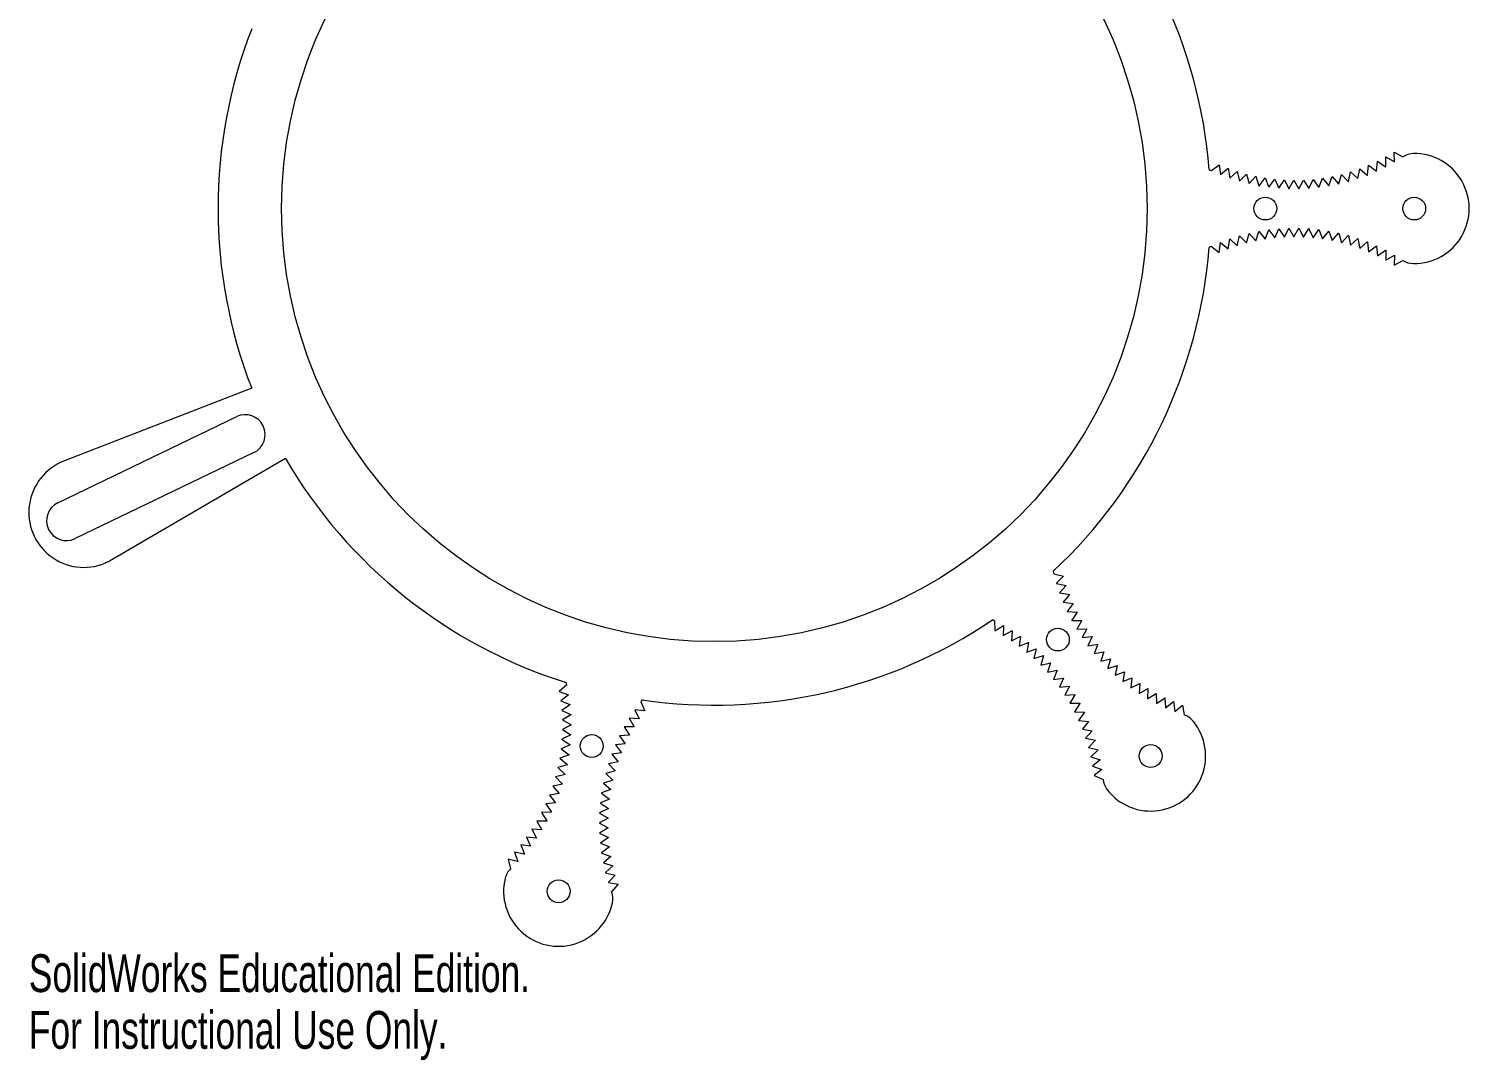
# Paper-space layout '_Bottom' of a CAD drawing. Header units: inches. Extents: x -3.45 to 3.8, y -4.29 to 3.71.
# Drawn here: x -3.45 to 3.8, y -4.29 to 0.9 of the extents above; entities that cross this region are included whole.
import ezdxf

# ---------------------------------------------------------------- set-up
doc = ezdxf.new("R2010")
doc.units = ezdxf.units.IN
doc.header["$MEASUREMENT"] = 0
doc.styles.add('SLDTEXTSTYLE0', font='TXT', dxfattribs={"width": 0.7})

psp = doc.layouts.new('_Bottom')

# ---------------------------------------------------------------- linework, layer by layer
at = {"color": 7, "linetype": 'Continuous', "lineweight": 15}
for p, q in [((2.5035, 0.1909), (2.5436, 0.2207)), ((2.5436, 0.2207), (2.5494, 0.1711)), ((3.2897, 0.1685), (3.2958, 0.2181)), ((3.2958, 0.2181), (3.3357, 0.188)), ((3.3362, 0.1882), (3.3398, 0.2381)), ((3.3398, 0.2381), (3.3812, 0.21)), ((3.3817, 0.2102), (3.3828, 0.2602)), ((3.3828, 0.2602), (3.4255, 0.2343)), ((3.426, 0.2345), (3.4245, 0.2845)), ((3.4245, 0.2845), (3.4685, 0.2608)), ((2.5499, 0.1709), (2.5884, 0.2027)), ((2.5884, 0.2027), (2.5967, 0.1534)), ((2.5972, 0.1532), (2.6341, 0.187)), ((2.6341, 0.187), (2.6449, 0.1381)), ((2.6454, 0.138), (2.6805, 0.1735)), ((2.6805, 0.1735), (2.6937, 0.1253)), ((2.6942, 0.1252), (2.7276, 0.1625)), ((2.7276, 0.1625), (2.7432, 0.115)), ((2.7437, 0.1149), (2.7751, 0.1538)), ((2.7751, 0.1538), (2.7931, 0.1072)), ((2.7936, 0.1071), (2.823, 0.1476)), ((2.823, 0.1476), (2.8433, 0.1019)), ((2.9953, 0.1014), (3.0159, 0.1469)), ((3.0159, 0.1469), (3.045, 0.1062)), ((3.0455, 0.1063), (3.0639, 0.1528)), ((3.0639, 0.1528), (3.095, 0.1137)), ((3.0955, 0.1138), (3.1115, 0.1611)), ((3.1115, 0.1611), (3.1445, 0.1236)), ((3.145, 0.1237), (3.1586, 0.1719)), ((3.1586, 0.1719), (3.1935, 0.1361)), ((3.194, 0.1362), (3.2051, 0.185)), ((3.2051, 0.185), (3.2418, 0.151)), ((3.2422, 0.1511), (3.2509, 0.2004)), ((3.2509, 0.2004), (3.2892, 0.1683)), ((2.8438, 0.1019), (2.8712, 0.1437)), ((2.8712, 0.1437), (2.8938, 0.0992)), ((2.8943, 0.0991), (2.9194, 0.1424)), ((2.9194, 0.1424), (2.9443, 0.099)), ((2.9448, 0.099), (2.9677, 0.1434)), ((2.9677, 0.1434), (2.9948, 0.1013)), ((2.6341, -0.187), (2.6449, -0.1381)), ((2.6454, -0.138), (2.6805, -0.1735)), ((2.6805, -0.1735), (2.6937, -0.1253)), ((2.6942, -0.1252), (2.7276, -0.1625)), ((2.7276, -0.1625), (2.7432, -0.115)), ((2.7437, -0.1149), (2.7751, -0.1538)), ((2.7751, -0.1538), (2.7931, -0.1072)), ((2.7936, -0.1071), (2.823, -0.1476)), ((2.823, -0.1476), (2.8433, -0.1019)), ((2.8438, -0.1019), (2.8712, -0.1437)), ((2.8712, -0.1437), (2.8938, -0.0992)), ((2.8943, -0.0991), (2.9194, -0.1424)), ((2.9194, -0.1424), (2.9443, -0.099)), ((2.9448, -0.099), (2.9677, -0.1434)), ((2.9677, -0.1434), (2.9948, -0.1013)), ((2.9953, -0.1014), (3.0159, -0.1469)), ((3.0159, -0.1469), (3.045, -0.1062)), ((3.0455, -0.1063), (3.0639, -0.1528)), ((3.0639, -0.1528), (3.095, -0.1137)), ((3.0955, -0.1138), (3.1115, -0.1611)), ((3.1115, -0.1611), (3.1445, -0.1236)), ((3.145, -0.1237), (3.1586, -0.1719)), ((3.1586, -0.1719), (3.1935, -0.1361)), ((3.194, -0.1362), (3.2051, -0.185)), ((2.5035, -0.1909), (2.5436, -0.2207)), ((2.5436, -0.2207), (2.5494, -0.1711)), ((2.5499, -0.1709), (2.5884, -0.2027)), ((2.5884, -0.2027), (2.5967, -0.1534)), ((2.5972, -0.1532), (2.6341, -0.187)), ((3.2051, -0.185), (3.2418, -0.151)), ((3.2422, -0.1511), (3.2509, -0.2004)), ((3.2509, -0.2004), (3.2892, -0.1683)), ((3.2897, -0.1685), (3.2958, -0.2181)), ((3.2958, -0.2181), (3.3357, -0.188)), ((3.3362, -0.1882), (3.3398, -0.2381)), ((3.3398, -0.2381), (3.3812, -0.21)), ((3.3817, -0.2102), (3.3828, -0.2602)), ((3.3828, -0.2602), (3.4255, -0.2343)), ((3.426, -0.2345), (3.4245, -0.2845)), ((3.4245, -0.2845), (3.4685, -0.2608)), ((-2.3306, -0.9046), (-3.2872, -1.2759)), ((-3.307, -1.4816), (-2.4061, -1.0477)), ((-2.3193, -1.2279), (-3.2202, -1.6618)), ((-2.1604, -1.2581), (-3.0471, -1.7745)), ((1.7101, -1.8383), (1.7585, -1.851)), ((1.7585, -1.851), (1.7233, -1.8865)), ((1.7234, -1.887), (1.7723, -1.8973)), ((1.7723, -1.8973), (1.739, -1.9345)), ((1.7391, -1.935), (1.7885, -1.9429)), ((1.7885, -1.9429), (1.757, -1.9817)), ((1.7572, -1.9822), (1.807, -1.9875)), ((1.807, -1.9875), (1.7775, -2.0279)), ((1.7777, -2.0284), (1.8276, -2.0312)), ((1.8276, -2.0312), (1.8003, -2.073)), ((1.4116, -2.0763), (1.4133, -2.1263)), ((1.4133, -2.1263), (1.4558, -2.0999)), ((1.4562, -2.1001), (1.4554, -2.1501)), ((1.8005, -2.0735), (1.8505, -2.0737)), ((1.8505, -2.0737), (1.8253, -2.1169)), ((1.4554, -2.1501), (1.4991, -2.1258)), ((1.4995, -2.1261), (1.4962, -2.176)), ((1.4962, -2.176), (1.5411, -2.154)), ((1.5415, -2.1543), (1.5356, -2.2039)), ((1.8255, -2.1173), (1.8755, -2.1151)), ((1.8755, -2.1151), (1.8525, -2.1595)), ((1.8527, -2.1599), (1.9025, -2.1551)), ((1.9025, -2.1551), (1.8818, -2.2006)), ((1.5356, -2.2039), (1.5815, -2.1842)), ((1.5819, -2.1845), (1.5736, -2.2338)), ((1.5736, -2.2338), (1.6204, -2.2164)), ((1.6208, -2.2167), (1.61, -2.2656)), ((1.8821, -2.201), (1.9315, -2.1938)), ((1.9315, -2.1938), (1.9131, -2.2402)), ((1.9134, -2.2406), (1.9625, -2.2309)), ((1.9625, -2.2309), (1.9464, -2.2782)), ((1.61, -2.2656), (1.6577, -2.2506)), ((1.658, -2.2509), (1.6447, -2.2991)), ((1.6447, -2.2991), (1.6931, -2.2865)), ((1.6935, -2.2869), (1.6778, -2.3344)), ((1.9468, -2.2786), (1.9953, -2.2664)), ((1.9953, -2.2664), (1.9816, -2.3145)), ((1.982, -2.3148), (2.0298, -2.3002)), ((2.0298, -2.3002), (2.0186, -2.3489)), ((1.6778, -2.3344), (1.7267, -2.3243)), ((1.7271, -2.3247), (1.7089, -2.3713)), ((1.7089, -2.3713), (1.7584, -2.3636)), ((1.7587, -2.3641), (1.7382, -2.4097)), ((2.019, -2.3492), (2.066, -2.3322)), ((2.066, -2.3322), (2.0572, -2.3814)), ((2.0576, -2.3817), (2.1037, -2.3623)), ((2.1037, -2.3623), (2.0975, -2.4119)), ((2.0979, -2.4122), (2.1429, -2.3905)), ((2.1429, -2.3905), (2.1392, -2.4404)), ((-0.7432, -2.3982), (-0.7812, -2.4307)), ((-0.7812, -2.4307), (-0.7341, -2.4474)), ((-0.734, -2.4479), (-0.7736, -2.4784)), ((1.7382, -2.4097), (1.788, -2.4046)), ((1.7883, -2.405), (1.7656, -2.4495)), ((1.7656, -2.4495), (1.8155, -2.4469)), ((1.8158, -2.4474), (1.7908, -2.4907)), ((2.1397, -2.4407), (2.1836, -2.4167)), ((2.1836, -2.4167), (2.1824, -2.4667)), ((2.1828, -2.4669), (2.2254, -2.4408)), ((2.2254, -2.4408), (2.2268, -2.4908)), ((2.2272, -2.491), (2.2685, -2.4628)), ((2.2685, -2.4628), (2.2723, -2.5126)), ((-0.7736, -2.4784), (-0.7274, -2.4975)), ((-0.7273, -2.498), (-0.7684, -2.5265)), ((-0.7684, -2.5265), (-0.7232, -2.5478)), ((-0.4008, -2.524), (-0.3784, -2.5686)), ((-0.3508, -2.5289), (-0.4005, -2.5235)), ((-0.371, -2.4832), (-0.3508, -2.5289)), ((1.7908, -2.4907), (1.8408, -2.4906)), ((1.8411, -2.4911), (1.814, -2.5331)), ((1.814, -2.5331), (1.8639, -2.5356)), ((1.8642, -2.536), (1.835, -2.5766)), ((2.2728, -2.5128), (2.3126, -2.4825)), ((2.3126, -2.4825), (2.3189, -2.5321)), ((2.3194, -2.5323), (2.3576, -2.5)), ((2.3576, -2.5), (2.3665, -2.5492)), ((-0.7232, -2.5483), (-0.7657, -2.5747)), ((-0.7657, -2.5747), (-0.7216, -2.5983)), ((-0.7216, -2.5988), (-0.7654, -2.623)), ((-0.4541, -2.6097), (-0.4273, -2.6519)), ((-0.4039, -2.6097), (-0.4539, -2.6093)), ((-0.4285, -2.5662), (-0.4039, -2.6097)), ((-0.3784, -2.5686), (-0.4283, -2.5657)), ((1.835, -2.5766), (1.8847, -2.5816)), ((1.8849, -2.5821), (1.8537, -2.6212)), ((-0.7226, -2.6493), (-0.7675, -2.6713)), ((-0.7675, -2.6713), (-0.726, -2.6992)), ((-0.7654, -2.623), (-0.7225, -2.6488)), ((-0.4775, -2.6545), (-0.4485, -2.6953)), ((-0.4273, -2.6519), (-0.4772, -2.6541)), ((1.8537, -2.6212), (1.9032, -2.6286)), ((1.9034, -2.6291), (1.8702, -2.6666)), ((1.8702, -2.6666), (1.9192, -2.6765)), ((1.9194, -2.677), (1.8844, -2.7128)), ((-0.7321, -2.7499), (-0.779, -2.7672)), ((-0.7261, -2.6997), (-0.772, -2.7194)), ((-0.772, -2.7194), (-0.732, -2.7494)), ((-0.5172, -2.7474), (-0.4843, -2.785)), ((-0.4675, -2.7397), (-0.517, -2.7469)), ((-0.4985, -2.7005), (-0.4675, -2.7397)), ((-0.4485, -2.6953), (-0.4983, -2.7)), ((1.8844, -2.7128), (1.9328, -2.7252)), ((1.933, -2.7257), (1.8962, -2.7596)), ((-0.7407, -2.7997), (-0.7884, -2.8146)), ((-0.7884, -2.8146), (-0.7516, -2.8485)), ((-0.779, -2.7672), (-0.7406, -2.7992)), ((-0.5335, -2.7952), (-0.4988, -2.8312)), ((-0.4843, -2.785), (-0.5334, -2.7947)), ((1.8962, -2.7596), (1.944, -2.7745)), ((1.9441, -2.775), (1.9057, -2.807)), ((1.9057, -2.807), (1.9526, -2.8242)), ((1.9527, -2.8247), (1.9127, -2.8548)), ((-0.7653, -2.8976), (-0.8143, -2.9076)), ((-0.7518, -2.849), (-0.8002, -2.8614)), ((-0.8002, -2.8614), (-0.7652, -2.8971)), ((-0.5588, -2.893), (-0.5206, -2.9253)), ((-0.5109, -2.8779), (-0.5587, -2.8925)), ((-0.5474, -2.8438), (-0.5109, -2.8779)), ((-0.4988, -2.8312), (-0.5473, -2.8433)), ((1.9127, -2.8548), (1.9587, -2.8744)), ((-0.7813, -2.9455), (-0.8308, -2.9531)), ((-0.8308, -2.9531), (-0.7995, -2.9921)), ((-0.8143, -2.9076), (-0.7812, -2.945)), ((-0.5279, -2.973), (-0.574, -2.9923)), ((-0.5677, -2.9427), (-0.5279, -2.973)), ((-0.5206, -2.9253), (-0.5676, -2.9422)), ((-0.8205, -3.0386), (-0.8704, -3.0411)), ((-0.8704, -3.0411), (-0.8433, -3.0831)), ((-0.7997, -2.9926), (-0.8495, -2.9976)), ((-0.8495, -2.9976), (-0.8202, -3.0382)), ((-0.5328, -3.0211), (-0.5779, -3.0427)), ((-0.5779, -3.0432), (-0.5353, -3.0693)), ((-0.5741, -2.9928), (-0.5328, -3.0211)), ((-0.8935, -3.0836), (-0.8685, -3.1269)), ((-0.8435, -3.0836), (-0.8935, -3.0836)), ((-0.5353, -3.0693), (-0.5792, -3.0932)), ((-0.5792, -3.0937), (-0.5353, -3.1176)), ((-0.5353, -3.1176), (-0.578, -3.1437)), ((-0.946, -3.1647), (-0.9255, -3.2103)), ((-0.8963, -3.1697), (-0.946, -3.1647)), ((-0.9187, -3.1248), (-0.896, -3.1693)), ((-0.8688, -3.1273), (-0.9187, -3.1248)), ((-0.5779, -3.1442), (-0.5329, -3.1659)), ((-0.5329, -3.1659), (-0.5742, -3.1941)), ((-1.0064, -3.24), (-0.9906, -3.2875)), ((-0.9574, -3.2501), (-1.0064, -3.24)), ((-0.9753, -3.2031), (-0.9571, -3.2497)), ((-0.9258, -3.2107), (-0.9753, -3.2031)), ((-0.5741, -3.1946), (-0.528, -3.214)), ((-0.528, -3.214), (-0.5679, -3.2442)), ((-0.5678, -3.2447), (-0.5208, -3.2617)), ((-0.5208, -3.2617), (-0.559, -3.2939)), ((-1.0394, -3.2753), (-1.026, -3.3235)), ((-0.991, -3.2879), (-1.0394, -3.2753)), ((-0.5589, -3.2944), (-0.5111, -3.3091)), ((-0.5111, -3.3091), (-0.5477, -3.3432)), ((-0.5475, -3.3437), (-0.499, -3.3558)), ((-0.499, -3.3558), (-0.5338, -3.3917)), ((-0.5337, -3.3922), (-0.4846, -3.402)), ((-0.4846, -3.402), (-0.5176, -3.4396))]:
    psp.add_line(p, q, dxfattribs=at)
at = {"color": 7, "linetype": 'Continuous', "lineweight": 15, "flags": 128}
for points in [[(3.4255, 0.2343), (3.4256, 0.2343), (3.4256, 0.2343), (3.4257, 0.2344), (3.4257, 0.2344), (3.4258, 0.2344), (3.4258, 0.2345), (3.4259, 0.2345), (3.426, 0.2345)], [(2.5494, 0.1711), (2.5494, 0.171), (2.5495, 0.171), (2.5496, 0.171), (2.5496, 0.171), (2.5497, 0.1709), (2.5497, 0.1709), (2.5498, 0.1709), (2.5499, 0.1709)], [(2.5967, 0.1534), (2.5968, 0.1534), (2.5968, 0.1534), (2.5969, 0.1533), (2.597, 0.1533), (2.597, 0.1533), (2.5971, 0.1533), (2.5971, 0.1532), (2.5972, 0.1532)], [(3.2418, 0.151), (3.2418, 0.151), (3.2419, 0.151), (3.2419, 0.151), (3.242, 0.151), (3.2421, 0.1511), (3.2421, 0.1511), (3.2422, 0.1511), (3.2422, 0.1511)], [(3.2892, 0.1683), (3.2893, 0.1683), (3.2893, 0.1683), (3.2894, 0.1684), (3.2895, 0.1684), (3.2895, 0.1684), (3.2896, 0.1684), (3.2896, 0.1684), (3.2897, 0.1685)], [(3.3357, 0.188), (3.3358, 0.188), (3.3359, 0.188), (3.3359, 0.1881), (3.336, 0.1881), (3.336, 0.1881), (3.3361, 0.1881), (3.3361, 0.1882), (3.3362, 0.1882)], [(3.3812, 0.21), (3.3813, 0.21), (3.3813, 0.21), (3.3814, 0.2101), (3.3814, 0.2101), (3.3815, 0.2101), (3.3815, 0.2102), (3.3816, 0.2102), (3.3817, 0.2102)], [(2.6449, 0.1381), (2.6449, 0.1381), (2.645, 0.1381), (2.6451, 0.1381), (2.6451, 0.1381), (2.6452, 0.138), (2.6452, 0.138), (2.6453, 0.138), (2.6454, 0.138)], [(2.6937, 0.1253), (2.6938, 0.1253), (2.6939, 0.1253), (2.6939, 0.1253), (2.694, 0.1253), (2.694, 0.1252), (2.6941, 0.1252), (2.6942, 0.1252), (2.6942, 0.1252)], [(2.7432, 0.115), (2.7432, 0.115), (2.7433, 0.115), (2.7434, 0.115), (2.7434, 0.115), (2.7435, 0.1149), (2.7436, 0.1149), (2.7436, 0.1149), (2.7437, 0.1149)], [(2.7931, 0.1072), (2.7932, 0.1072), (2.7932, 0.1072), (2.7933, 0.1072), (2.7934, 0.1071), (2.7934, 0.1071), (2.7935, 0.1071), (2.7935, 0.1071), (2.7936, 0.1071)], [(2.8433, 0.1019), (2.8434, 0.1019), (2.8435, 0.1019), (2.8435, 0.1019), (2.8436, 0.1019), (2.8437, 0.1019), (2.8437, 0.1019), (2.8438, 0.1019), (2.8438, 0.1019)], [(2.8938, 0.0992), (2.8938, 0.0992), (2.8939, 0.0992), (2.894, 0.0991), (2.894, 0.0991), (2.8941, 0.0991), (2.8942, 0.0991), (2.8942, 0.0991), (2.8943, 0.0991)], [(2.9443, 0.099), (2.9444, 0.099), (2.9444, 0.099), (2.9445, 0.099), (2.9446, 0.099), (2.9446, 0.099), (2.9447, 0.099), (2.9447, 0.099), (2.9448, 0.099)], [(2.9948, 0.1013), (2.9948, 0.1013), (2.9949, 0.1013), (2.9949, 0.1013), (2.995, 0.1013), (2.9951, 0.1013), (2.9951, 0.1014), (2.9952, 0.1014), (2.9953, 0.1014)], [(3.045, 0.1062), (3.0451, 0.1062), (3.0452, 0.1062), (3.0452, 0.1063), (3.0453, 0.1063), (3.0454, 0.1063), (3.0454, 0.1063), (3.0455, 0.1063), (3.0455, 0.1063)], [(3.095, 0.1137), (3.0951, 0.1137), (3.0951, 0.1137), (3.0952, 0.1137), (3.0953, 0.1137), (3.0953, 0.1137), (3.0954, 0.1137), (3.0954, 0.1137), (3.0955, 0.1138)], [(3.1445, 0.1236), (3.1446, 0.1236), (3.1447, 0.1237), (3.1447, 0.1237), (3.1448, 0.1237), (3.1448, 0.1237), (3.1449, 0.1237), (3.145, 0.1237), (3.145, 0.1237)], [(3.1935, 0.1361), (3.1936, 0.1361), (3.1936, 0.1361), (3.1937, 0.1361), (3.1937, 0.1361), (3.1938, 0.1362), (3.1939, 0.1362), (3.1939, 0.1362), (3.194, 0.1362)], [(2.6449, -0.1381), (2.6449, -0.1381), (2.645, -0.1381), (2.6451, -0.1381), (2.6451, -0.1381), (2.6452, -0.138), (2.6452, -0.138), (2.6453, -0.138), (2.6454, -0.138)], [(2.6937, -0.1253), (2.6938, -0.1253), (2.6939, -0.1253), (2.6939, -0.1253), (2.694, -0.1253), (2.694, -0.1252), (2.6941, -0.1252), (2.6942, -0.1252), (2.6942, -0.1252)], [(2.7432, -0.115), (2.7432, -0.115), (2.7433, -0.115), (2.7434, -0.115), (2.7434, -0.115), (2.7435, -0.1149), (2.7436, -0.1149), (2.7436, -0.1149), (2.7437, -0.1149)], [(2.7931, -0.1072), (2.7932, -0.1072), (2.7932, -0.1072), (2.7933, -0.1072), (2.7934, -0.1071), (2.7934, -0.1071), (2.7935, -0.1071), (2.7935, -0.1071), (2.7936, -0.1071)], [(2.8433, -0.1019), (2.8434, -0.1019), (2.8435, -0.1019), (2.8435, -0.1019), (2.8436, -0.1019), (2.8437, -0.1019), (2.8437, -0.1019), (2.8438, -0.1019), (2.8438, -0.1019)], [(2.8938, -0.0992), (2.8938, -0.0992), (2.8939, -0.0992), (2.894, -0.0991), (2.894, -0.0991), (2.8941, -0.0991), (2.8942, -0.0991), (2.8942, -0.0991), (2.8943, -0.0991)], [(2.9443, -0.099), (2.9444, -0.099), (2.9444, -0.099), (2.9445, -0.099), (2.9446, -0.099), (2.9446, -0.099), (2.9447, -0.099), (2.9447, -0.099), (2.9448, -0.099)], [(2.9948, -0.1013), (2.9948, -0.1013), (2.9949, -0.1013), (2.9949, -0.1013), (2.995, -0.1013), (2.9951, -0.1013), (2.9951, -0.1014), (2.9952, -0.1014), (2.9953, -0.1014)], [(3.045, -0.1062), (3.0451, -0.1062), (3.0452, -0.1062), (3.0452, -0.1063), (3.0453, -0.1063), (3.0454, -0.1063), (3.0454, -0.1063), (3.0455, -0.1063), (3.0455, -0.1063)], [(3.095, -0.1137), (3.0951, -0.1137), (3.0951, -0.1137), (3.0952, -0.1137), (3.0953, -0.1137), (3.0953, -0.1137), (3.0954, -0.1137), (3.0954, -0.1137), (3.0955, -0.1138)], [(3.1445, -0.1236), (3.1446, -0.1236), (3.1447, -0.1237), (3.1447, -0.1237), (3.1448, -0.1237), (3.1448, -0.1237), (3.1449, -0.1237), (3.145, -0.1237), (3.145, -0.1237)], [(3.1935, -0.1361), (3.1936, -0.1361), (3.1936, -0.1361), (3.1937, -0.1361), (3.1937, -0.1361), (3.1938, -0.1362), (3.1939, -0.1362), (3.1939, -0.1362), (3.194, -0.1362)], [(2.5494, -0.1711), (2.5494, -0.171), (2.5495, -0.171), (2.5496, -0.171), (2.5496, -0.171), (2.5497, -0.1709), (2.5497, -0.1709), (2.5498, -0.1709), (2.5499, -0.1709)], [(2.5967, -0.1534), (2.5968, -0.1534), (2.5968, -0.1534), (2.5969, -0.1533), (2.597, -0.1533), (2.597, -0.1533), (2.5971, -0.1533), (2.5971, -0.1532), (2.5972, -0.1532)], [(3.2418, -0.151), (3.2418, -0.151), (3.2419, -0.151), (3.2419, -0.151), (3.242, -0.151), (3.2421, -0.1511), (3.2421, -0.1511), (3.2422, -0.1511), (3.2422, -0.1511)], [(3.2892, -0.1683), (3.2893, -0.1683), (3.2893, -0.1683), (3.2894, -0.1684), (3.2895, -0.1684), (3.2895, -0.1684), (3.2896, -0.1684), (3.2896, -0.1684), (3.2897, -0.1685)], [(3.3357, -0.188), (3.3358, -0.188), (3.3359, -0.188), (3.3359, -0.1881), (3.336, -0.1881), (3.336, -0.1881), (3.3361, -0.1881), (3.3361, -0.1882), (3.3362, -0.1882)], [(3.3812, -0.21), (3.3813, -0.21), (3.3813, -0.21), (3.3814, -0.2101), (3.3814, -0.2101), (3.3815, -0.2101), (3.3815, -0.2102), (3.3816, -0.2102), (3.3817, -0.2102)], [(3.4255, -0.2343), (3.4256, -0.2343), (3.4256, -0.2343), (3.4257, -0.2344), (3.4257, -0.2344), (3.4258, -0.2344), (3.4258, -0.2345), (3.4259, -0.2345), (3.426, -0.2345)], [(1.7233, -1.8865), (1.7233, -1.8866), (1.7233, -1.8867), (1.7233, -1.8867), (1.7233, -1.8868), (1.7234, -1.8868), (1.7234, -1.8869), (1.7234, -1.887), (1.7234, -1.887)], [(1.739, -1.9345), (1.739, -1.9346), (1.739, -1.9347), (1.739, -1.9347), (1.739, -1.9348), (1.7391, -1.9349), (1.7391, -1.9349), (1.7391, -1.935), (1.7391, -1.935)], [(1.757, -1.9817), (1.7571, -1.9818), (1.7571, -1.9818), (1.7571, -1.9819), (1.7571, -1.982), (1.7572, -1.982), (1.7572, -1.9821), (1.7572, -1.9821), (1.7572, -1.9822)], [(1.7775, -2.0279), (1.7775, -2.028), (1.7776, -2.028), (1.7776, -2.0281), (1.7776, -2.0281), (1.7776, -2.0282), (1.7777, -2.0283), (1.7777, -2.0283), (1.7777, -2.0284)], [(1.4558, -2.0999), (1.4558, -2.0999), (1.4559, -2.0999), (1.4559, -2.0999), (1.456, -2.1), (1.4561, -2.1), (1.4561, -2.1), (1.4562, -2.1001), (1.4562, -2.1001)], [(1.8003, -2.073), (1.8003, -2.0731), (1.8003, -2.0731), (1.8003, -2.0732), (1.8004, -2.0732), (1.8004, -2.0733), (1.8004, -2.0734), (1.8005, -2.0734), (1.8005, -2.0735)], [(1.4991, -2.1258), (1.4991, -2.1259), (1.4992, -2.1259), (1.4993, -2.1259), (1.4993, -2.126), (1.4994, -2.126), (1.4994, -2.126), (1.4995, -2.1261), (1.4995, -2.1261)], [(1.5411, -2.154), (1.5411, -2.154), (1.5412, -2.154), (1.5412, -2.1541), (1.5413, -2.1541), (1.5413, -2.1542), (1.5414, -2.1542), (1.5414, -2.1542), (1.5415, -2.1543)], [(1.8253, -2.1169), (1.8253, -2.117), (1.8253, -2.117), (1.8254, -2.1171), (1.8254, -2.1171), (1.8254, -2.1172), (1.8255, -2.1172), (1.8255, -2.1173), (1.8255, -2.1173)], [(1.8525, -2.1595), (1.8525, -2.1595), (1.8525, -2.1596), (1.8526, -2.1596), (1.8526, -2.1597), (1.8526, -2.1597), (1.8527, -2.1598), (1.8527, -2.1599), (1.8527, -2.1599)], [(1.5815, -2.1842), (1.5816, -2.1842), (1.5816, -2.1843), (1.5817, -2.1843), (1.5817, -2.1843), (1.5818, -2.1844), (1.5818, -2.1844), (1.5819, -2.1845), (1.5819, -2.1845)], [(1.6204, -2.2164), (1.6205, -2.2164), (1.6205, -2.2165), (1.6206, -2.2165), (1.6206, -2.2166), (1.6207, -2.2166), (1.6207, -2.2167), (1.6208, -2.2167), (1.6208, -2.2167)], [(1.8818, -2.2006), (1.8818, -2.2007), (1.8818, -2.2007), (1.8819, -2.2008), (1.8819, -2.2008), (1.882, -2.2009), (1.882, -2.2009), (1.882, -2.201), (1.8821, -2.201)], [(1.9131, -2.2402), (1.9132, -2.2403), (1.9132, -2.2403), (1.9132, -2.2404), (1.9133, -2.2404), (1.9133, -2.2405), (1.9134, -2.2405), (1.9134, -2.2406), (1.9134, -2.2406)], [(1.6577, -2.2506), (1.6577, -2.2506), (1.6578, -2.2506), (1.6578, -2.2507), (1.6579, -2.2507), (1.6579, -2.2508), (1.6579, -2.2508), (1.658, -2.2509), (1.658, -2.2509)], [(1.6931, -2.2865), (1.6932, -2.2866), (1.6932, -2.2866), (1.6933, -2.2867), (1.6933, -2.2867), (1.6933, -2.2868), (1.6934, -2.2868), (1.6934, -2.2869), (1.6935, -2.2869)], [(1.9464, -2.2782), (1.9465, -2.2783), (1.9465, -2.2783), (1.9466, -2.2784), (1.9466, -2.2784), (1.9466, -2.2785), (1.9467, -2.2785), (1.9467, -2.2786), (1.9468, -2.2786)], [(1.9816, -2.3145), (1.9816, -2.3145), (1.9817, -2.3146), (1.9817, -2.3146), (1.9818, -2.3147), (1.9818, -2.3147), (1.9819, -2.3147), (1.9819, -2.3148), (1.982, -2.3148)], [(1.7267, -2.3243), (1.7268, -2.3243), (1.7268, -2.3244), (1.7268, -2.3244), (1.7269, -2.3245), (1.7269, -2.3245), (1.727, -2.3246), (1.727, -2.3246), (1.7271, -2.3247)], [(1.7584, -2.3636), (1.7584, -2.3637), (1.7584, -2.3637), (1.7585, -2.3638), (1.7585, -2.3638), (1.7586, -2.3639), (1.7586, -2.364), (1.7586, -2.364), (1.7587, -2.3641)], [(2.0186, -2.3489), (2.0186, -2.3489), (2.0187, -2.349), (2.0187, -2.349), (2.0188, -2.3491), (2.0188, -2.3491), (2.0189, -2.3492), (2.0189, -2.3492), (2.019, -2.3492)], [(2.0572, -2.3814), (2.0573, -2.3815), (2.0573, -2.3815), (2.0574, -2.3815), (2.0574, -2.3816), (2.0575, -2.3816), (2.0575, -2.3817), (2.0576, -2.3817), (2.0576, -2.3817)], [(-0.7341, -2.4474), (-0.7341, -2.4475), (-0.7341, -2.4475), (-0.734, -2.4476), (-0.734, -2.4477), (-0.734, -2.4477), (-0.734, -2.4478), (-0.734, -2.4478), (-0.734, -2.4479)], [(1.788, -2.4046), (1.788, -2.4046), (1.7881, -2.4047), (1.7881, -2.4047), (1.7881, -2.4048), (1.7882, -2.4048), (1.7882, -2.4049), (1.7882, -2.4049), (1.7883, -2.405)], [(1.8155, -2.4469), (1.8155, -2.447), (1.8156, -2.447), (1.8156, -2.4471), (1.8156, -2.4472), (1.8157, -2.4472), (1.8157, -2.4473), (1.8157, -2.4473), (1.8158, -2.4474)], [(2.0975, -2.4119), (2.0975, -2.412), (2.0976, -2.412), (2.0976, -2.412), (2.0977, -2.4121), (2.0978, -2.4121), (2.0978, -2.4122), (2.0979, -2.4122), (2.0979, -2.4122)], [(2.1392, -2.4404), (2.1393, -2.4404), (2.1393, -2.4405), (2.1394, -2.4405), (2.1394, -2.4405), (2.1395, -2.4406), (2.1396, -2.4406), (2.1396, -2.4406), (2.1397, -2.4407)], [(2.1824, -2.4667), (2.1824, -2.4667), (2.1825, -2.4668), (2.1825, -2.4668), (2.1826, -2.4668), (2.1826, -2.4669), (2.1827, -2.4669), (2.1828, -2.4669), (2.1828, -2.4669)], [(-0.7274, -2.4975), (-0.7274, -2.4975), (-0.7274, -2.4976), (-0.7274, -2.4977), (-0.7273, -2.4977), (-0.7273, -2.4978), (-0.7273, -2.4979), (-0.7273, -2.4979), (-0.7273, -2.498)], [(-0.4005, -2.5235), (-0.4005, -2.5236), (-0.4006, -2.5236), (-0.4006, -2.5237), (-0.4007, -2.5237), (-0.4007, -2.5238), (-0.4007, -2.5239), (-0.4008, -2.5239), (-0.4008, -2.524)], [(1.8408, -2.4906), (1.8409, -2.4907), (1.8409, -2.4908), (1.8409, -2.4908), (1.841, -2.4909), (1.841, -2.4909), (1.841, -2.491), (1.841, -2.491), (1.8411, -2.4911)], [(1.8639, -2.5356), (1.864, -2.5356), (1.864, -2.5357), (1.864, -2.5357), (1.864, -2.5358), (1.8641, -2.5359), (1.8641, -2.5359), (1.8641, -2.536), (1.8642, -2.536)], [(2.2268, -2.4908), (2.2268, -2.4908), (2.2269, -2.4908), (2.2269, -2.4909), (2.227, -2.4909), (2.227, -2.4909), (2.2271, -2.491), (2.2272, -2.491), (2.2272, -2.491)], [(2.2723, -2.5126), (2.2724, -2.5126), (2.2724, -2.5127), (2.2725, -2.5127), (2.2726, -2.5127), (2.2726, -2.5127), (2.2727, -2.5128), (2.2727, -2.5128), (2.2728, -2.5128)], [(2.3189, -2.5321), (2.319, -2.5321), (2.319, -2.5321), (2.3191, -2.5322), (2.3192, -2.5322), (2.3192, -2.5322), (2.3193, -2.5322), (2.3193, -2.5323), (2.3194, -2.5323)], [(-0.7232, -2.5478), (-0.7232, -2.5479), (-0.7232, -2.5479), (-0.7232, -2.548), (-0.7232, -2.5481), (-0.7232, -2.5481), (-0.7232, -2.5482), (-0.7232, -2.5483), (-0.7232, -2.5483)], [(-0.7216, -2.5983), (-0.7216, -2.5984), (-0.7216, -2.5984), (-0.7216, -2.5985), (-0.7216, -2.5986), (-0.7216, -2.5986), (-0.7216, -2.5987), (-0.7216, -2.5988), (-0.7216, -2.5988)], [(-0.4539, -2.6093), (-0.4539, -2.6093), (-0.4539, -2.6094), (-0.454, -2.6095), (-0.454, -2.6095), (-0.454, -2.6096), (-0.4541, -2.6096), (-0.4541, -2.6097), (-0.4541, -2.6097)], [(-0.4283, -2.5657), (-0.4283, -2.5658), (-0.4283, -2.5658), (-0.4284, -2.5659), (-0.4284, -2.566), (-0.4284, -2.566), (-0.4285, -2.5661), (-0.4285, -2.5661), (-0.4285, -2.5662)], [(1.8847, -2.5816), (1.8848, -2.5817), (1.8848, -2.5817), (1.8848, -2.5818), (1.8848, -2.5818), (1.8849, -2.5819), (1.8849, -2.582), (1.8849, -2.582), (1.8849, -2.5821)], [(-0.7225, -2.6488), (-0.7225, -2.6489), (-0.7225, -2.6489), (-0.7225, -2.649), (-0.7225, -2.6491), (-0.7225, -2.6491), (-0.7225, -2.6492), (-0.7225, -2.6493), (-0.7226, -2.6493)], [(-0.4772, -2.6541), (-0.4773, -2.6541), (-0.4773, -2.6542), (-0.4773, -2.6543), (-0.4773, -2.6543), (-0.4774, -2.6544), (-0.4774, -2.6544), (-0.4774, -2.6545), (-0.4775, -2.6545)], [(1.9032, -2.6286), (1.9032, -2.6287), (1.9032, -2.6288), (1.9032, -2.6288), (1.9033, -2.6289), (1.9033, -2.6289), (1.9033, -2.629), (1.9033, -2.6291), (1.9034, -2.6291)], [(1.9192, -2.6765), (1.9192, -2.6766), (1.9193, -2.6767), (1.9193, -2.6767), (1.9193, -2.6768), (1.9193, -2.6768), (1.9193, -2.6769), (1.9194, -2.677), (1.9194, -2.677)], [(-0.732, -2.7494), (-0.7321, -2.7494), (-0.7321, -2.7495), (-0.7321, -2.7496), (-0.7321, -2.7496), (-0.7321, -2.7497), (-0.7321, -2.7498), (-0.7321, -2.7498), (-0.7321, -2.7499)], [(-0.726, -2.6992), (-0.726, -2.6993), (-0.726, -2.6993), (-0.726, -2.6994), (-0.726, -2.6995), (-0.726, -2.6995), (-0.7261, -2.6996), (-0.7261, -2.6997), (-0.7261, -2.6997)], [(-0.517, -2.7469), (-0.5171, -2.747), (-0.5171, -2.747), (-0.5171, -2.7471), (-0.5171, -2.7472), (-0.5171, -2.7472), (-0.5172, -2.7473), (-0.5172, -2.7473), (-0.5172, -2.7474)], [(-0.4983, -2.7), (-0.4983, -2.7001), (-0.4984, -2.7001), (-0.4984, -2.7002), (-0.4984, -2.7002), (-0.4984, -2.7003), (-0.4985, -2.7004), (-0.4985, -2.7004), (-0.4985, -2.7005)], [(1.9328, -2.7252), (1.9329, -2.7252), (1.9329, -2.7253), (1.9329, -2.7254), (1.9329, -2.7254), (1.9329, -2.7255), (1.9329, -2.7256), (1.9329, -2.7256), (1.933, -2.7257)], [(-0.7406, -2.7992), (-0.7406, -2.7992), (-0.7406, -2.7993), (-0.7406, -2.7993), (-0.7406, -2.7994), (-0.7407, -2.7995), (-0.7407, -2.7995), (-0.7407, -2.7996), (-0.7407, -2.7997)], [(-0.5334, -2.7947), (-0.5334, -2.7948), (-0.5334, -2.7948), (-0.5334, -2.7949), (-0.5334, -2.795), (-0.5335, -2.795), (-0.5335, -2.7951), (-0.5335, -2.7952), (-0.5335, -2.7952)], [(1.944, -2.7745), (1.944, -2.7745), (1.944, -2.7746), (1.944, -2.7746), (1.944, -2.7747), (1.944, -2.7748), (1.944, -2.7748), (1.9441, -2.7749), (1.9441, -2.775)], [(1.9526, -2.8242), (1.9526, -2.8243), (1.9526, -2.8244), (1.9526, -2.8244), (1.9526, -2.8245), (1.9527, -2.8246), (1.9527, -2.8246), (1.9527, -2.8247), (1.9527, -2.8247)], [(-0.7652, -2.8971), (-0.7652, -2.8972), (-0.7652, -2.8972), (-0.7652, -2.8973), (-0.7653, -2.8974), (-0.7653, -2.8974), (-0.7653, -2.8975), (-0.7653, -2.8976), (-0.7653, -2.8976)], [(-0.7516, -2.8485), (-0.7517, -2.8485), (-0.7517, -2.8486), (-0.7517, -2.8486), (-0.7517, -2.8487), (-0.7517, -2.8488), (-0.7517, -2.8488), (-0.7518, -2.8489), (-0.7518, -2.849)], [(-0.5587, -2.8925), (-0.5587, -2.8926), (-0.5587, -2.8926), (-0.5587, -2.8927), (-0.5587, -2.8927), (-0.5587, -2.8928), (-0.5588, -2.8929), (-0.5588, -2.8929), (-0.5588, -2.893)], [(-0.5473, -2.8433), (-0.5473, -2.8433), (-0.5473, -2.8434), (-0.5473, -2.8435), (-0.5473, -2.8435), (-0.5473, -2.8436), (-0.5474, -2.8437), (-0.5474, -2.8437), (-0.5474, -2.8438)], [(-0.7812, -2.945), (-0.7812, -2.9451), (-0.7812, -2.9452), (-0.7812, -2.9452), (-0.7812, -2.9453), (-0.7813, -2.9454), (-0.7813, -2.9454), (-0.7813, -2.9455), (-0.7813, -2.9455)], [(-0.5676, -2.9422), (-0.5676, -2.9423), (-0.5676, -2.9423), (-0.5676, -2.9424), (-0.5677, -2.9425), (-0.5677, -2.9425), (-0.5677, -2.9426), (-0.5677, -2.9427), (-0.5677, -2.9427)], [(-0.8202, -3.0382), (-0.8203, -3.0382), (-0.8203, -3.0383), (-0.8203, -3.0384), (-0.8204, -3.0384), (-0.8204, -3.0385), (-0.8204, -3.0385), (-0.8204, -3.0386), (-0.8205, -3.0386)], [(-0.7995, -2.9921), (-0.7995, -2.9922), (-0.7996, -2.9922), (-0.7996, -2.9923), (-0.7996, -2.9923), (-0.7996, -2.9924), (-0.7997, -2.9925), (-0.7997, -2.9925), (-0.7997, -2.9926)], [(-0.5779, -3.0427), (-0.5779, -3.0428), (-0.5779, -3.0428), (-0.5779, -3.0429), (-0.5779, -3.043), (-0.5779, -3.043), (-0.5779, -3.0431), (-0.5779, -3.0431), (-0.5779, -3.0432)], [(-0.574, -2.9923), (-0.574, -2.9924), (-0.574, -2.9925), (-0.574, -2.9925), (-0.574, -2.9926), (-0.574, -2.9926), (-0.5741, -2.9927), (-0.5741, -2.9928), (-0.5741, -2.9928)], [(-0.8433, -3.0831), (-0.8433, -3.0832), (-0.8433, -3.0833), (-0.8434, -3.0833), (-0.8434, -3.0834), (-0.8434, -3.0834), (-0.8435, -3.0835), (-0.8435, -3.0835), (-0.8435, -3.0836)], [(-0.5792, -3.0932), (-0.5792, -3.0933), (-0.5792, -3.0933), (-0.5792, -3.0934), (-0.5792, -3.0935), (-0.5792, -3.0935), (-0.5792, -3.0936), (-0.5792, -3.0936), (-0.5792, -3.0937)], [(-0.896, -3.1693), (-0.896, -3.1694), (-0.8961, -3.1694), (-0.8961, -3.1695), (-0.8961, -3.1695), (-0.8962, -3.1696), (-0.8962, -3.1696), (-0.8962, -3.1697), (-0.8963, -3.1697)], [(-0.8685, -3.1269), (-0.8686, -3.1269), (-0.8686, -3.127), (-0.8686, -3.1271), (-0.8687, -3.1271), (-0.8687, -3.1272), (-0.8687, -3.1272), (-0.8688, -3.1273), (-0.8688, -3.1273)], [(-0.578, -3.1437), (-0.578, -3.1438), (-0.578, -3.1438), (-0.578, -3.1439), (-0.578, -3.144), (-0.5779, -3.144), (-0.5779, -3.1441), (-0.5779, -3.1442), (-0.5779, -3.1442)], [(-0.9571, -3.2497), (-0.9572, -3.2498), (-0.9572, -3.2498), (-0.9572, -3.2499), (-0.9573, -3.2499), (-0.9573, -3.25), (-0.9574, -3.25), (-0.9574, -3.2501), (-0.9574, -3.2501)], [(-0.9255, -3.2103), (-0.9256, -3.2103), (-0.9256, -3.2104), (-0.9256, -3.2104), (-0.9257, -3.2105), (-0.9257, -3.2105), (-0.9258, -3.2106), (-0.9258, -3.2106), (-0.9258, -3.2107)], [(-0.5742, -3.1941), (-0.5742, -3.1941), (-0.5742, -3.1942), (-0.5742, -3.1943), (-0.5742, -3.1943), (-0.5741, -3.1944), (-0.5741, -3.1945), (-0.5741, -3.1945), (-0.5741, -3.1946)], [(-0.5679, -3.2442), (-0.5678, -3.2443), (-0.5678, -3.2443), (-0.5678, -3.2444), (-0.5678, -3.2445), (-0.5678, -3.2445), (-0.5678, -3.2446), (-0.5678, -3.2446), (-0.5678, -3.2447)], [(-0.9906, -3.2875), (-0.9907, -3.2875), (-0.9907, -3.2876), (-0.9908, -3.2876), (-0.9908, -3.2877), (-0.9909, -3.2877), (-0.9909, -3.2878), (-0.991, -3.2878), (-0.991, -3.2879)], [(-0.559, -3.2939), (-0.559, -3.294), (-0.559, -3.2941), (-0.559, -3.2941), (-0.559, -3.2942), (-0.5589, -3.2942), (-0.5589, -3.2943), (-0.5589, -3.2944), (-0.5589, -3.2944)], [(-0.5477, -3.3432), (-0.5477, -3.3432), (-0.5476, -3.3433), (-0.5476, -3.3433), (-0.5476, -3.3434), (-0.5476, -3.3435), (-0.5476, -3.3435), (-0.5476, -3.3436), (-0.5475, -3.3437)], [(-0.5338, -3.3917), (-0.5338, -3.3918), (-0.5338, -3.3919), (-0.5338, -3.3919), (-0.5338, -3.392), (-0.5338, -3.3921), (-0.5337, -3.3921), (-0.5337, -3.3922), (-0.5337, -3.3922)]]:
    psp.add_lwpolyline(points, dxfattribs=at)
at = {"color": 7, "linetype": 'Continuous', "lineweight": 15}
for centre, radius in [((0, 0), 2.18), ((2.7754, 0), 0.0575), ((3.5254, 0), 0.0575), ((1.7304, -2.1699), 0.0575), ((-0.6176, -2.7058), 0.0575), ((2.198, -2.7563), 0.0575), ((-0.7845, -3.437), 0.0575)]:
    psp.add_circle(centre, radius, dxfattribs=at)
for centre, radius, start, end in [((0, 0), 2.5, 4.5, 46.92857), ((0, 0), 2.5, 158.78571, 201.21429), ((3.5231, 0.177), 0.1, 90.7421, 123.07342), ((3.5254, 0), 0.277, 269.2579, 90.7421), ((2.9228, 1.0987), 1, 244.5, 245.20834), ((0, 0), 2.5, 313.07143, 355.5), ((2.9228, -1.0987), 1, 114.79166, 115.5), ((3.5231, -0.177), 0.1, 236.92658, 269.2579), ((-2.3627, -1.1378), 0.1, 295.71429, 115.71429), ((-3.1763, -1.5296), 0.277, 114.97218, 296.45639), ((-3.251, -1.3692), 0.1, 111.21429, 114.97218), ((0, 0), 2.5, 210.21429, 252.64286), ((-3.2636, -1.5717), 0.1, 115.71429, 295.71429), ((-3.0974, -1.6881), 0.1, 296.45639, 300.21429), ((2.6814, -1.6001), 1, 193.07143, 193.77977), ((0, 0), 2.5, 261.64286, 304.07143), ((0.9633, -2.9702), 1, 63.36309, 64.07143), ((-1.7216, -2.605), 1, 11.93452, 12.64286), ((0.4208, -3.094), 1, 141.64286, 142.35119), ((2.198, -2.7563), 0.277, 217.82933, 39.31353), ((2.335, -2.6441), 0.1, 39.31353, 71.64485), ((2.0583, -2.8648), 0.1, 185.498, 217.82933), ((-0.9565, -3.3954), 0.1, 134.06943, 166.40075), ((-0.7845, -3.437), 0.277, 166.40075, 347.88496), ((-0.6114, -3.4741), 0.1, 347.88496, 20.21628)]:
    psp.add_arc(centre, radius, start, end, dxfattribs=at)

# ---------------------------------------------------------------- texts
at = {"color": 7, "linetype": 'Continuous', "char_height": 0.1903, "attachment_point": 1, "style": 'SLDTEXTSTYLE0'}
for s, insert in [('SolidWorks Educational Edition.', (-3.4532, -3.7541)), ('For Instructional Use Only.', (-3.4532, -4.0396))]:
    psp.add_mtext(s, dxfattribs=dict(at, insert=insert))

doc.saveas('drawing.dxf')
